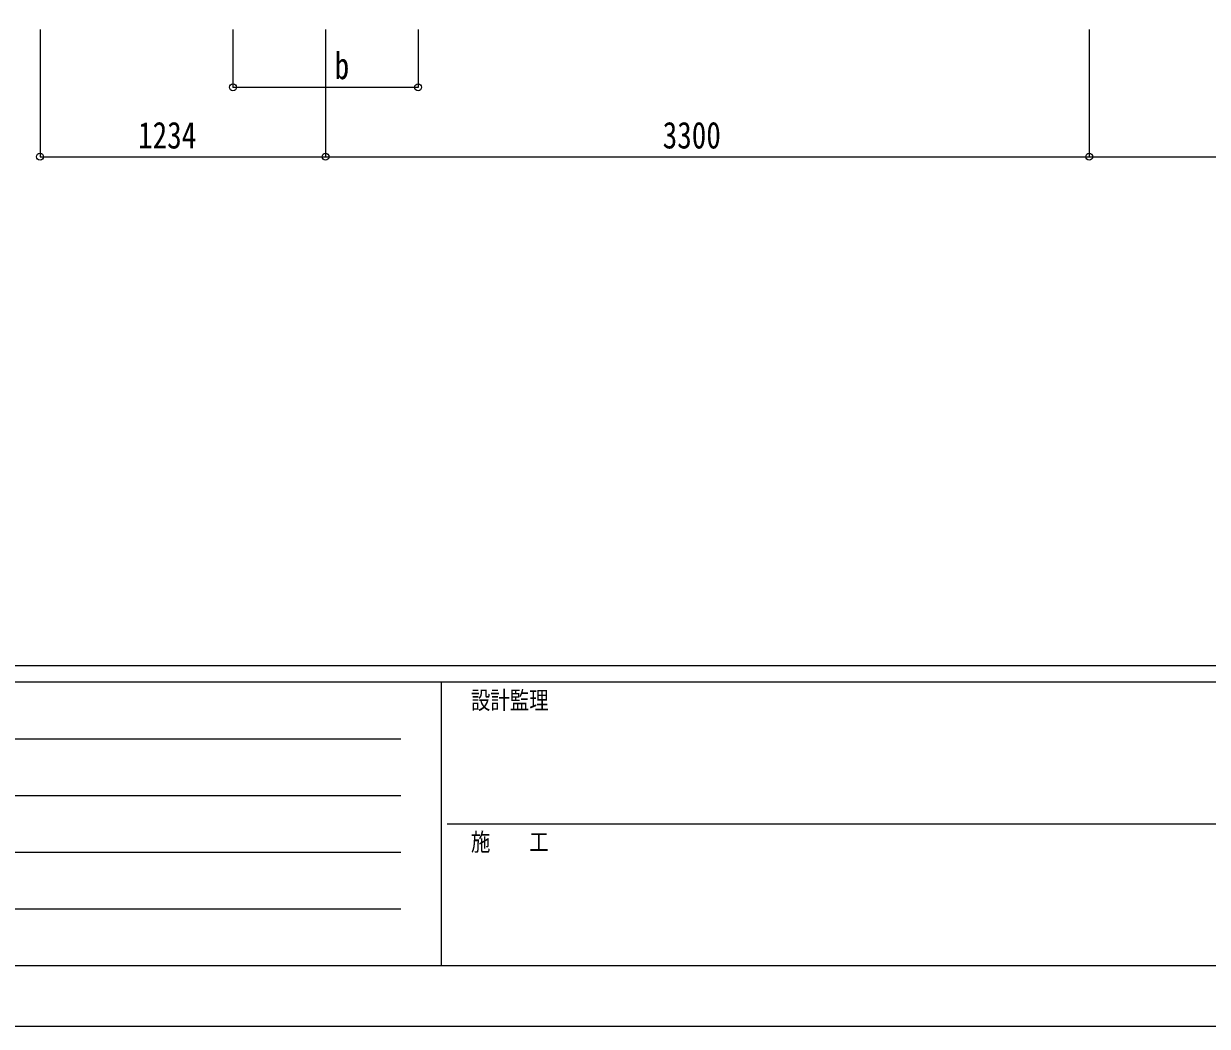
# Model space of a CAD drawing. Units: millimetres, scale not verified. Extents: x -14718 to 14718, y -10395 to 10395.
# Drawn here: x -6372 to -1257, y -10395 to -6062 of the extents above; entities that cross this region are included whole.
import ezdxf
from ezdxf.enums import TextEntityAlignment as Align

# ---------------------------------------------------------------- set-up
doc = ezdxf.new("R2010")
doc.units = ezdxf.units.MM
doc.header["$LTSCALE"] = 40
doc.layers.add('0-6_YKK_D', color=6, linetype='Continuous')
doc.layers.add('0-7_YKK_ZWAK', color=7, linetype='Continuous')
doc.styles.add('ＭＳ ゴシック', font='')
doc.styles.get('ＭＳ ゴシック').set_extended_font_data('MS Gothic')

msp = doc.modelspace()

# ---------------------------------------------------------------- linework, layer by layer
at = {"layer": '0-6_YKK_D'}
for p, q in [((-6301.43, -6087.5), (-6301.43, -6638.5)), ((-5467.43, -6087.5), (-5467.43, -6338.5)), ((-5067.43, -6087.5), (-5067.43, -6638.5)), ((-5067.43, -6087.5), (-5067.43, -6638.5)), ((-4667.43, -6087.5), (-4667.43, -6338.5)), ((-1767.43, -6087.5), (-1767.43, -6638.5)), ((-1767.43, -6087.5), (-1767.43, -6638.5)), ((-5467.43, -6337.5), (-4667.43, -6337.5)), ((-6301.43, -6637.5), (-5067.43, -6637.5)), ((-5067.43, -6637.5), (-1767.43, -6637.5)), ((-1767.43, -6637.5), (660.57, -6637.5))]:
    msp.add_line(p, q, dxfattribs=at)
for centre in [(-5467.43, -6337.5), (-4667.43, -6337.5), (-6301.43, -6637.5), (-5067.43, -6637.5), (-5067.43, -6637.5), (-1767.43, -6637.5), (-1767.43, -6637.5)]:
    msp.add_circle(centre, 14.88, dxfattribs=at)
at = {"layer": '0-7_YKK_ZWAK'}
for p, q in [((13632.57, -8837.5), (-13667.43, -8837.5)), ((-4567.43, -8907.5), (-13667.43, -8907.5)), ((-4567.43, -8907.5), (-4567.43, -10132.5)), ((-17.43, -8907.5), (-4567.43, -8907.5)), ((-13518.68, -9152.5), (-4742.43, -9152.5)), ((-13518.68, -9397.5), (-4742.43, -9397.5)), ((-4541.18, -9520), (-17.43, -9520)), ((-13518.68, -9642.5), (-4742.43, -9642.5)), ((-13518.68, -9887.5), (-4742.43, -9887.5)), ((-13667.43, -10132.5), (-4567.43, -10132.5)), ((-4567.43, -10132.5), (-17.43, -10132.5))]:
    msp.add_line(p, q, dxfattribs=at)
msp.add_lwpolyline([(-14717.5, -10395), (14717.5, -10395), (14717.5, 10395), (-14717.5, 10395)], close=True, dxfattribs=at)

# ---------------------------------------------------------------- texts
at = {"layer": '0-6_YKK_D', "style": 'ＭＳ ゴシック', "width": 0.8}
for s, p in [('b', (-5028.13, -6336.5)), ('1234', (-5877.63, -6636.5)), ('3300', (-3610.63, -6636.5))]:
    msp.add_text(s, height=115.5, dxfattribs=at).set_placement(p, align=Align.BOTTOM_LEFT)
at = {"layer": '0-7_YKK_ZWAK', "style": 'ＭＳ ゴシック', "width": 0.8}
for s, p in [('設計監理', (-4439.1, -9047.5)), ('施\u3000\u3000工', (-4439.1, -9660))]:
    msp.add_text(s, height=76.98, dxfattribs=at).set_placement(p, align=Align.BOTTOM_LEFT)

doc.saveas('drawing.dxf')
